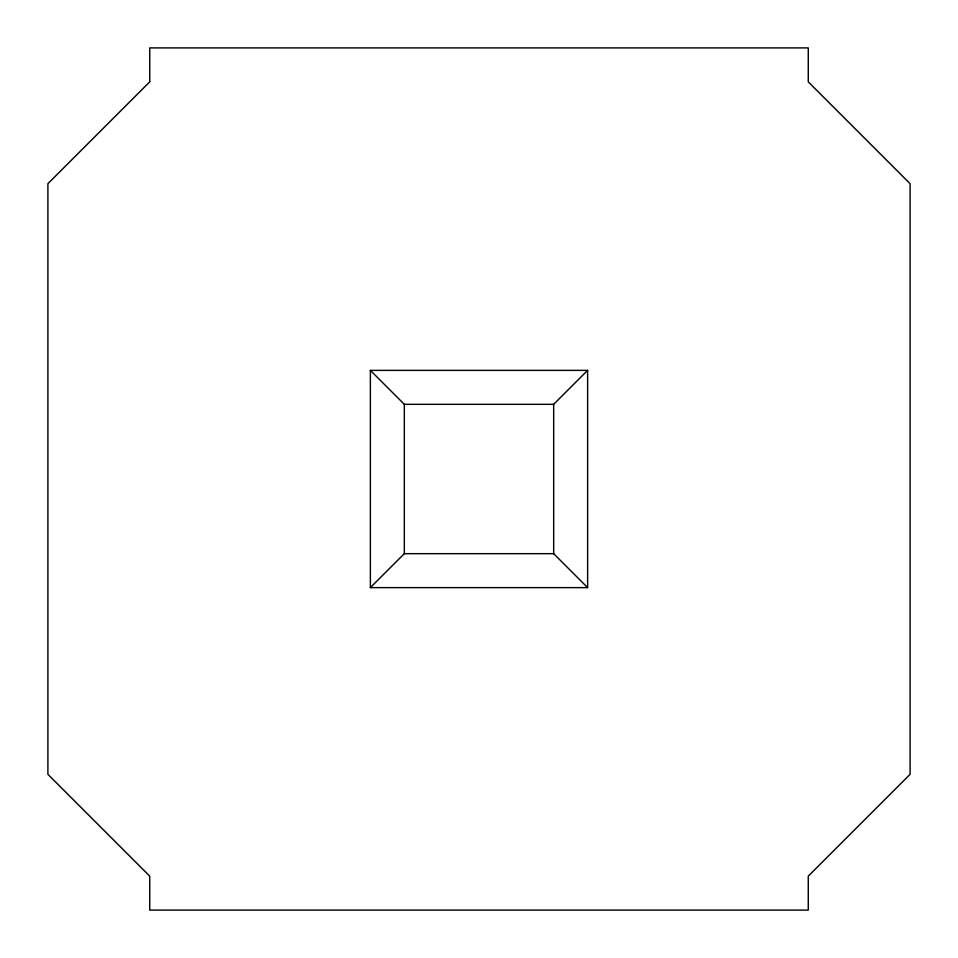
<?xml version="1.0" encoding="UTF-8"?>
<svg xmlns="http://www.w3.org/2000/svg" width="958" height="958" viewBox="0 0 958 958"><rect width="100%" height="100%" fill="white"/><g stroke="black" fill="none" stroke-linecap="round" stroke-linejoin="round"><path stroke-width="1.44" d="M370.375 587.625L404.324 553.676L404.324 404.324L370.375 370.375L587.625 370.375L587.625 587.625L370.375 587.625L370.375 370.375M404.324 404.324L553.676 404.324L587.625 370.375M404.324 553.676L553.676 553.676L587.625 587.625M553.676 404.324L553.676 553.676M149.735 81.849L47.9 183.685L47.9 774.315L149.735 876.151L149.735 910.1L808.265 910.1L808.265 876.151L910.1 774.315L910.1 183.685L808.265 81.849L808.265 47.9L149.735 47.9L149.735 81.849"/></g></svg>
